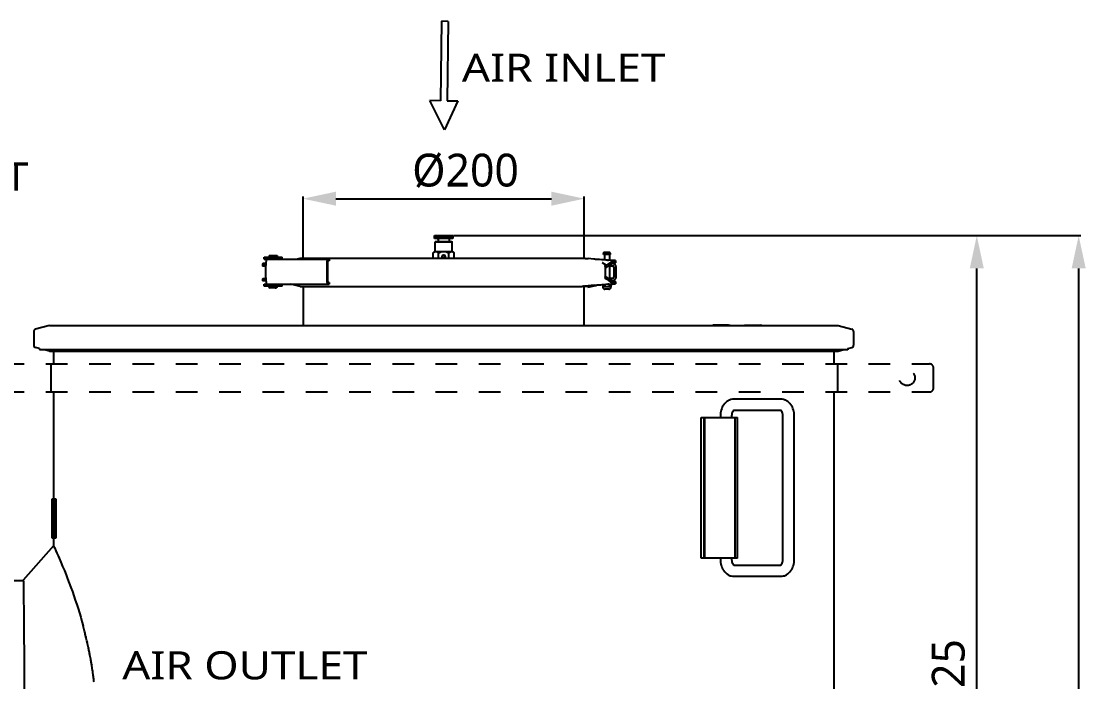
# Model space of a CAD drawing. Header units: millimetres. Extents: x 0 to 2800, y 0 to 1980.
# Drawn here: x 506 to 1263, y 454 to 923 of the extents above; entities that cross this region are included whole.
import ezdxf
from ezdxf.enums import TextEntityAlignment as Align

# ---------------------------------------------------------------- set-up
doc = ezdxf.new("R2010")
doc.units = ezdxf.units.MM
doc.header["$LTSCALE"] = 154
doc.header["$PDMODE"] = 3
doc.header["$PDSIZE"] = 8
doc.linetypes.add('DOT', pattern=[0.2, 0.1, -0.1])
doc.layers.get('0').update_dxf_attribs({"linetype": 'CONTINUOUS'})
doc.layers.get('Defpoints').update_dxf_attribs({"linetype": 'CONTINUOUS'})
doc.styles.get("Standard").update_dxf_attribs({"font": 'msyh.ttc'})
doc.dimstyles.new('DIMSTYLE_1', dxfattribs={"dimtxt": 23.333333, "dimasz": 23.333333, "dimexe": 1.5, "dimexo": 1, "dimgap": 0.875, "dimtad": 1, "dimdsep": 46, "dimtxsty": 'Standard', "dimblk": '_FILLED', "dimblk1": '_FILLED', "dimblk2": '_FILLED', "dimcen": 0.09, "dimazin": 2, "dimtp": 0.01, "dimtm": 0.01, "dimtfac": 1, "dimtofl": 0, "dimtmove": 0, "dimatfit": 3, "dimldrblk": '_FILLED', "dimfxl": 1, "dimtolj": 1, "dimarcsym": 0})
doc.dimstyles.new('DIMSTYLE_2', dxfattribs={"dimtxt": 23.333333, "dimasz": 23.333333, "dimexe": 1.5, "dimexo": 1, "dimgap": 0.875, "dimtad": 1, "dimdec": 0, "dimdsep": 46, "dimtxsty": 'Standard', "dimblk": '_FILLED', "dimblk1": '_FILLED', "dimblk2": '_FILLED', "dimcen": 0.09, "dimazin": 2, "dimtp": 0.01, "dimtm": 0.01, "dimtfac": 1, "dimtdec": 0, "dimtofl": 0, "dimtmove": 0, "dimatfit": 3, "dimldrblk": '_FILLED', "dimfxl": 1, "dimtolj": 1, "dimarcsym": 0})

# ---------------------------------------------------------------- blocks, each defined once
blk = doc.blocks.new('_FILLED')
at = {"color": 0, "linetype": 'ByBlock'}
blk.add_solid([(0, 0), (-1, 0.214), (-1, -0.214)], dxfattribs=at)
blk = doc.blocks.new('*D57')
at = {"color": 0, "linetype": 'ByBlock', "lineweight": -2}
for p, q in [((815.92, 770.86), (1259.79, 770.86)), ((1258.29, 94.9), (1258.29, 747.53)), ((1091.64, 71.56), (1259.79, 71.56))]:
    blk.add_line(p, q, dxfattribs=at)
at = {"layer": 'Defpoints', "color": 0}
for p in [(814.92, 770.86), (1258.29, 770.86), (1090.64, 71.56)]:
    blk.add_point(p, dxfattribs=at)
at = {"color": 0, "linetype": 'ByBlock', "lineweight": -2, "xscale": 23.3333333333, "yscale": 23.3333333333, "zscale": 23.3333333333}
for p, rotation in [((1258.29, 770.86), 90), ((1258.29, 71.56), 270)]:
    blk.add_blockref('_FILLED', p, dxfattribs=dict(at, rotation=rotation))
at = {"color": 0, "insert": (1226.3, 421.28), "char_height": 23.333, "attachment_point": 2, "rotation": 90, "line_spacing_factor": 0.9}
blk.add_mtext('\\A1;700', dxfattribs=at)
blk = doc.blocks.new('*D58')
at = {"color": 0, "linetype": 'Continuous', "lineweight": -2}
for p, q in [((706.6, 754.26), (706.6, 798.63)), ((729.93, 797.13), (883.27, 797.13)), ((906.6, 754.26), (906.6, 798.63))]:
    blk.add_line(p, q, dxfattribs=at)
at = {"layer": 'Defpoints', "color": 0}
for p in [(906.6, 797.13), (706.6, 753.26), (906.6, 753.26)]:
    blk.add_point(p, dxfattribs=at)
at = {"color": 0, "linetype": 'ByBlock', "lineweight": -2, "xscale": 23.3333333333, "yscale": 23.3333333333, "zscale": 23.3333333333, "rotation": 180}
blk.add_blockref('_FILLED', (706.6, 797.13), dxfattribs=at)
at = {"color": 0, "linetype": 'ByBlock', "lineweight": -2, "xscale": 23.3333333333, "yscale": 23.3333333333, "zscale": 23.3333333333}
blk.add_blockref('_FILLED', (906.6, 797.13), dxfattribs=at)
at = {"color": 0, "insert": (822.16, 829.12), "char_height": 23.333, "attachment_point": 2, "line_spacing_factor": 0.9}
blk.add_mtext('\\A1;%%c200', dxfattribs=at)
blk = doc.blocks.new('*D62')
at = {"color": 0, "linetype": 'ByBlock', "lineweight": -2}
for p, q in [((813.55, 770.86), (1187.31, 770.86)), ((1185.81, 168.9), (1185.81, 747.53)), ((1112.27, 145.56), (1187.31, 145.56))]:
    blk.add_line(p, q, dxfattribs=at)
at = {"layer": 'Defpoints', "color": 0}
for p in [(812.55, 770.86), (1185.81, 770.86), (1111.27, 145.56)]:
    blk.add_point(p, dxfattribs=at)
at = {"color": 0, "linetype": 'ByBlock', "lineweight": -2, "xscale": 23.3333333333, "yscale": 23.3333333333, "zscale": 23.3333333333}
for p, rotation in [((1185.81, 770.86), 90), ((1185.81, 145.56), 270)]:
    blk.add_blockref('_FILLED', p, dxfattribs=dict(at, rotation=rotation))
at = {"color": 0, "insert": (1153.82, 457.87), "char_height": 23.333, "attachment_point": 2, "rotation": 90, "line_spacing_factor": 0.9}
blk.add_mtext('\\A1;625', dxfattribs=at)
blk = doc.blocks.new('ARROW_4_BL1', base_point=(936.79, 884.43))
at = {"color": 7, "linetype": 'Continuous'}
for p, q in [((935.13, 923.08), (934.46, 866.54)), ((939.81, 923.02), (935.13, 923.08)), ((939.81, 923.02), (939.13, 866.48)), ((934.46, 866.54), (926.79, 866.63)), ((937.28, 845.79), (926.79, 866.63)), ((946.79, 866.39), (937.28, 845.79)), ((939.13, 866.48), (946.79, 866.39))]:
    blk.add_line(p, q, dxfattribs=at)

msp = doc.modelspace()

# ---------------------------------------------------------------- linework, layer by layer
at = {"linetype": 'Continuous'}
for p, q in [((800.10065, 770.86181), (800.10065, 768.86181)), ((800.10101, 768.86181), (800.10065, 768.86181)), ((800.10562, 768.86181), (800.10562, 770.86181)), ((800.10562, 770.86181), (807.69441, 770.86181)), ((805.50053, 768.86181), (800.10562, 768.86181)), ((800.12132, 770.86181), (800.12132, 768.86181)), ((800.13623, 768.86181), (800.13623, 770.86181)), ((800.16756, 770.86181), (800.16756, 768.86181)), ((800.19234, 768.86181), (800.19234, 770.86181)), ((800.23918, 770.86181), (800.23918, 768.86181)), ((800.27373, 768.86181), (800.27373, 770.86181)), ((800.3359, 770.86181), (800.3359, 768.86181)), ((800.38009, 768.86181), (800.38009, 770.86181)), ((800.45735, 770.86181), (800.45735, 768.86181)), ((800.511, 768.86181), (800.511, 770.86181)), ((800.79944, 766.56181), (800.59944, 766.36181)), ((800.59944, 759.56181), (800.59944, 766.36181)), ((800.59944, 766.36181), (812.59944, 766.36181)), ((800.60303, 770.86181), (800.60303, 768.86181)), ((800.66593, 768.86181), (800.66593, 770.86181)), ((800.77238, 770.86181), (800.77238, 768.86181)), ((800.79944, 766.56181), (812.39944, 766.56181)), ((800.84429, 768.86181), (800.84429, 770.86181)), ((800.95384, 770.86181), (800.95384, 768.86181)), ((800.96472, 770.86181), (800.96472, 768.86181)), ((801.04535, 768.86181), (801.04535, 770.86181)), ((801.15091, 770.86181), (801.15091, 768.86181)), ((801.17931, 770.86181), (801.17931, 768.86181)), ((801.26833, 768.86181), (801.26833, 770.86181)), ((801.36948, 770.86181), (801.36948, 768.86181)), ((801.41528, 770.86181), (801.41528, 768.86181)), ((801.51236, 768.86181), (801.51236, 770.86181)), ((801.60869, 770.86181), (801.60869, 768.86181)), ((801.67171, 770.86181), (801.67171, 768.86181)), ((801.77646, 768.86181), (801.77646, 770.86181)), ((801.86759, 770.86181), (801.86759, 768.86181)), ((801.94759, 770.86181), (801.94759, 768.86181)), ((802.05959, 768.86181), (802.05959, 770.86181)), ((802.14517, 770.86181), (802.14517, 768.86181)), ((802.24183, 770.86181), (802.24183, 768.86181)), ((802.36064, 768.86181), (802.36064, 770.86181)), ((802.44033, 770.86181), (802.44033, 768.86181)), ((802.55327, 770.86181), (802.55327, 768.86181)), ((802.59944, 768.36181), (802.59944, 766.56181)), ((802.67842, 768.86181), (802.67842, 770.86181)), ((802.75191, 770.86181), (802.75191, 768.86181)), ((802.88067, 770.86181), (802.88067, 768.86181)), ((803.01167, 768.86181), (803.01167, 770.86181)), ((803.07866, 770.86181), (803.07866, 768.86181)), ((803.22276, 770.86181), (803.22276, 768.86181)), ((803.35909, 768.86181), (803.35909, 770.86181)), ((803.41932, 770.86181), (803.41932, 768.86181)), ((803.57816, 770.86181), (803.57816, 768.86181)), ((803.71929, 768.86181), (803.71929, 770.86181)), ((803.77252, 770.86181), (803.77252, 768.86181)), ((803.94549, 770.86181), (803.94549, 768.86181)), ((804.09086, 768.86181), (804.09086, 770.86181)), ((804.13688, 770.86181), (804.13688, 768.86181)), ((804.3233, 770.86181), (804.3233, 768.86181)), ((804.47232, 768.86181), (804.47232, 770.86181)), ((804.51096, 770.86181), (804.51096, 768.86181)), ((804.71009, 770.86181), (804.71009, 768.86181)), ((804.86219, 768.86181), (804.86219, 770.86181)), ((804.89328, 770.86181), (804.89328, 768.86181)), ((805.10433, 770.86181), (805.10433, 768.86181)), ((805.25891, 768.86181), (805.25891, 770.86181)), ((805.28233, 770.86181), (805.28233, 768.86181)), ((805.50448, 770.86181), (805.50448, 768.86181)), ((813.09327, 768.86181), (805.50448, 768.86181)), ((805.66092, 768.86181), (805.66092, 770.86181)), ((805.67658, 770.86181), (805.67658, 768.86181)), ((805.90894, 770.86181), (805.90894, 768.86181)), ((806.06663, 768.86181), (806.06663, 770.86181)), ((806.07448, 770.86181), (806.07448, 768.86181)), ((806.31614, 770.86181), (806.31614, 768.86181)), ((806.47444, 768.86181), (806.47444, 770.86181)), ((806.72444, 770.86181), (806.72444, 768.86181)), ((806.88275, 768.86181), (806.88275, 770.86181)), ((807.12441, 768.86181), (807.12441, 770.86181)), ((807.13226, 770.86181), (807.13226, 768.86181)), ((807.28995, 768.86181), (807.28995, 770.86181)), ((807.5223, 768.86181), (807.5223, 770.86181)), ((807.53797, 770.86181), (807.53797, 768.86181)), ((807.69441, 768.86181), (807.69441, 770.86181)), ((807.69836, 770.86181), (813.09327, 770.86181)), ((807.91656, 768.86181), (807.91656, 770.86181)), ((807.93998, 770.86181), (807.93998, 768.86181)), ((808.09456, 768.86181), (808.09456, 770.86181)), ((808.30561, 768.86181), (808.30561, 770.86181)), ((808.3367, 770.86181), (808.3367, 768.86181)), ((808.4888, 768.86181), (808.4888, 770.86181)), ((808.68793, 768.86181), (808.68793, 770.86181)), ((808.72657, 770.86181), (808.72657, 768.86181)), ((808.87559, 768.86181), (808.87559, 770.86181)), ((809.06201, 768.86181), (809.06201, 770.86181)), ((809.10803, 770.86181), (809.10803, 768.86181)), ((809.25339, 768.86181), (809.25339, 770.86181)), ((809.42637, 768.86181), (809.42637, 770.86181)), ((809.4796, 770.86181), (809.4796, 768.86181)), ((809.62073, 768.86181), (809.62073, 770.86181)), ((809.77957, 768.86181), (809.77957, 770.86181)), ((809.8398, 770.86181), (809.8398, 768.86181)), ((809.97613, 768.86181), (809.97613, 770.86181)), ((810.12022, 768.86181), (810.12022, 770.86181)), ((810.18722, 770.86181), (810.18722, 768.86181)), ((810.31822, 768.86181), (810.31822, 770.86181)), ((810.44698, 768.86181), (810.44698, 770.86181)), ((810.52047, 770.86181), (810.52047, 768.86181)), ((810.59944, 768.36181), (810.59944, 766.56181)), ((810.64562, 768.86181), (810.64562, 770.86181)), ((810.75856, 768.86181), (810.75856, 770.86181)), ((810.83825, 770.86181), (810.83825, 768.86181)), ((810.95706, 768.86181), (810.95706, 770.86181)), ((811.05371, 768.86181), (811.05371, 770.86181)), ((811.1393, 770.86181), (811.1393, 768.86181)), ((811.2513, 768.86181), (811.2513, 770.86181)), ((811.33129, 768.86181), (811.33129, 770.86181)), ((811.42243, 770.86181), (811.42243, 768.86181)), ((811.52718, 768.86181), (811.52718, 770.86181)), ((811.5902, 768.86181), (811.5902, 770.86181)), ((811.68653, 770.86181), (811.68653, 768.86181)), ((811.78361, 768.86181), (811.78361, 770.86181)), ((811.82941, 768.86181), (811.82941, 770.86181)), ((811.93056, 770.86181), (811.93056, 768.86181)), ((812.01958, 768.86181), (812.01958, 770.86181)), ((812.04798, 768.86181), (812.04798, 770.86181)), ((812.15354, 770.86181), (812.15354, 768.86181)), ((812.23417, 768.86181), (812.23417, 770.86181)), ((812.24505, 768.86181), (812.24505, 770.86181)), ((812.3546, 770.86181), (812.3546, 768.86181)), ((812.39944, 766.56181), (812.59944, 766.36181)), ((812.42651, 768.86181), (812.42651, 770.86181)), ((812.53296, 770.86181), (812.53296, 768.86181)), ((812.59586, 768.86181), (812.59586, 770.86181)), ((812.59944, 759.56181), (812.59944, 766.36181)), ((812.68789, 770.86181), (812.68789, 768.86181)), ((812.74154, 768.86181), (812.74154, 770.86181)), ((812.8188, 770.86181), (812.8188, 768.86181)), ((812.86298, 768.86181), (812.86298, 770.86181)), ((812.92516, 770.86181), (812.92516, 768.86181)), ((812.95971, 768.86181), (812.95971, 770.86181)), ((813.00655, 770.86181), (813.00655, 768.86181)), ((813.03133, 768.86181), (813.03133, 770.86181)), ((813.06266, 770.86181), (813.06266, 768.86181)), ((813.07757, 768.86181), (813.07757, 770.86181)), ((813.09327, 770.86181), (813.09327, 768.86181)), ((813.09788, 770.86181), (813.09824, 770.86181)), ((813.09824, 768.86181), (813.09824, 770.86181)), ((800.09389, 759.56181), (799.09444, 758.56236)), ((799.09444, 754.87444), (799.09444, 758.56236)), ((800.09389, 759.56181), (813.105, 759.56181)), ((802.84694, 754.87444), (802.84694, 758.56236)), ((810.35194, 754.87444), (810.35194, 758.56236)), ((813.105, 759.56181), (814.10444, 758.56236)), ((814.10444, 754.87444), (814.10444, 758.56236)), ((920.18799, 758.06181), (920.18799, 758.30054)), ((920.28693, 758.06181), (920.18799, 758.06181)), ((920.18799, 757.39039), (920.18799, 757.62911)), ((925.18799, 757.39039), (920.18799, 757.39039)), ((920.53956, 759.06181), (924.83642, 759.06181)), ((920.53956, 758.39039), (924.83642, 758.39039)), ((920.88799, 757.39039), (920.88799, 753.52627)), ((924.48799, 757.39039), (924.48799, 753.29662)), ((925.18799, 758.06181), (925.08905, 758.06181)), ((925.18799, 758.06181), (925.18799, 758.30054)), ((925.18799, 757.39039), (925.18799, 757.62911)), ((677.746, 750.69254), (677.746, 749.19254)), ((677.746, 750.69254), (679.79814, 750.69254)), ((677.85517, 751.2169), (677.85517, 750.69254)), ((677.85517, 751.2169), (680.17133, 751.2169)), ((679.0305, 754.2169), (679.0305, 755.4169)), ((679.0305, 755.4169), (691.66533, 755.4169)), ((679.0305, 754.2169), (725.25041, 754.2169)), ((679.79814, 750.69254), (679.79814, 750.0169)), ((680.0423, 750.0169), (679.79814, 750.0169)), ((680.01097, 740.80581), (680.01097, 749.62799)), ((680.17485, 751.26792), (680.16557, 751.1335)), ((680.36009, 754.20546), (680.36009, 753.54503)), ((682.54515, 756.60226), (682.5305, 756.5669)), ((682.5305, 756.5669), (682.5305, 755.4669)), ((682.5305, 755.4669), (682.54515, 755.43155)), ((682.5805, 756.6169), (682.54515, 756.60226)), ((682.5805, 756.6169), (683.16533, 756.6169)), ((683.17997, 756.80226), (683.16533, 756.7669)), ((683.16533, 756.7669), (683.16533, 755.6669)), ((683.16533, 755.6669), (683.17997, 755.63155)), ((683.21533, 756.8169), (683.17997, 756.80226)), ((683.17997, 755.63155), (683.21533, 755.6169)), ((683.21533, 756.8169), (688.11533, 756.8169)), ((688.11533, 755.6169), (683.21533, 755.6169)), ((683.90068, 755.60226), (683.86533, 755.6169)), ((683.91533, 755.5669), (683.90068, 755.60226)), ((683.91533, 755.5669), (683.91533, 755.4169)), ((687.41533, 755.5669), (687.42997, 755.60226)), ((687.41533, 755.5669), (687.41533, 755.4169)), ((687.42997, 755.60226), (687.46533, 755.6169)), ((687.5305, 755.4669), (687.51586, 755.43155)), ((687.5305, 755.6169), (687.5305, 755.4669)), ((688.11533, 756.8169), (688.15068, 756.80226)), ((688.15068, 755.63155), (688.11533, 755.6169)), ((688.15068, 756.80226), (688.16533, 756.7669)), ((688.16533, 755.6669), (688.15068, 755.63155)), ((688.16533, 756.7669), (688.16533, 755.6669)), ((691.66533, 754.2169), (691.66533, 755.4169)), ((701.61954, 754.2169), (704.60654, 754.87444)), ((704.60654, 754.87444), (905.17392, 754.87444)), ((723.68218, 737.4169), (723.68218, 753.0169)), ((724.20671, 737.41667), (724.20671, 753.04016)), ((724.99997, 753.04016), (724.20671, 753.04016)), ((725.25041, 753.0169), (724.20671, 753.0169)), ((724.99997, 753.04016), (724.99997, 753.0169)), ((725.25041, 754.2169), (725.25041, 753.0169)), ((913.31859, 754.10576), (909.31908, 754.53347)), ((917.44439, 753.75692), (916.94228, 753.79089)), ((918.87926, 753.66026), (917.44439, 753.75692)), ((919.92005, 753.59064), (918.87926, 753.66026)), ((921.01743, 753.51768), (919.92005, 753.59064)), ((922.16533, 753.44184), (921.01743, 753.51768)), ((921.79983, 747.61181), (926.45334, 751.34121)), ((923.16964, 753.3759), (922.16533, 753.44184)), ((926.30956, 752.55374), (922.60131, 750.03526)), ((923.16963, 753.3759), (923.79021, 753.33645)), ((923.26151, 753.36989), (923.53092, 753.35227)), ((923.53092, 753.35227), (923.85152, 753.33135)), ((924.74184, 753.28212), (923.79021, 753.33645)), ((926.47096, 751.07224), (924.6476, 749.85843)), ((925.69375, 753.2353), (924.74184, 753.28212)), ((926.60944, 751.01181), (926.38019, 751.01181)), ((928.51523, 751.51181), (927.4809, 751.51181)), ((927.49686, 753.11181), (928.51523, 753.11181)), ((927.62552, 753.16349), (927.59847, 753.16419)), ((928.82694, 753.1227), (928.82694, 751.5227)), ((680.01097, 749.19254), (677.746, 749.19254)), ((921.79983, 741.80355), (921.79983, 747.82007)), ((926.45334, 737.87493), (921.79983, 742.01181)), ((924.04586, 749.41181), (926.60944, 749.41181)), ((924.48799, 749.41181), (924.48799, 740.41181)), ((927.60944, 748.41181), (927.60944, 741.41181)), ((929.20944, 741.41181), (929.20944, 748.41181)), ((677.746, 740.19254), (677.746, 738.69254)), ((677.746, 740.19254), (679.79814, 740.19254)), ((680.20164, 738.69254), (677.746, 738.69254)), ((677.85517, 740.4169), (677.85517, 740.19254)), ((677.85517, 740.4169), (680.0423, 740.4169)), ((679.0305, 735.0169), (679.0305, 736.2169)), ((679.0305, 736.2169), (725.25041, 736.2169)), ((691.66533, 735.0169), (679.0305, 735.0169)), ((679.79814, 740.19254), (679.79814, 739.2169)), ((679.92645, 739.2169), (679.79814, 739.2169)), ((680.0423, 740.4169), (680.05905, 740.31255)), ((680.1745, 739.17112), (680.18881, 738.9383)), ((680.36009, 736.88877), (680.36009, 736.2169)), ((682.2805, 734.7669), (682.29515, 734.80226)), ((682.2805, 734.6169), (682.2805, 734.7669)), ((682.29515, 734.80226), (682.3305, 734.8169)), ((682.3305, 734.8169), (682.91533, 734.8169)), ((682.91533, 734.9669), (682.92997, 735.00226)), ((682.91533, 734.8169), (682.91533, 734.9669)), ((688.41533, 734.9669), (688.40068, 735.00226)), ((688.41533, 734.8169), (688.41533, 734.9669)), ((691.66533, 735.0169), (691.66533, 736.2169)), ((695.40733, 736.20546), (693.06754, 736.20546)), ((704.60654, 734.74918), (697.93913, 736.2169)), ((704.60654, 734.74918), (905.16832, 734.74918)), ((706.59948, 734.74918), (706.59948, 706.81311)), ((725.25038, 737.4169), (724.20671, 737.4169)), ((725.25041, 737.4169), (725.25041, 736.2169)), ((906.59944, 706.81311), (906.59944, 734.9078)), ((913.72956, 735.57342), (907.36157, 734.9447)), ((909.09224, 734.25767), (914.95224, 735.46471)), ((909.09224, 735.11557), (909.09224, 734.25767)), ((915.85968, 735.75373), (916.44248, 735.79783)), ((916.19356, 735.78221), (916.34266, 735.7925)), ((916.44236, 735.79936), (917.77741, 735.88968)), ((916.44248, 735.79783), (916.80968, 735.82363)), ((916.94237, 735.83273), (917.02475, 735.8383)), ((917.02475, 735.8383), (918.38028, 735.92983)), ((917.77741, 735.88968), (919.26107, 735.9893)), ((918.38028, 735.92983), (919.39149, 735.99767)), ((919.26107, 735.9893), (920.32365, 736.06012)), ((919.39149, 735.99767), (920.87537, 736.09673)), ((919.78799, 735.36181), (919.78799, 734.86181)), ((919.78799, 735.36181), (920.88799, 735.36181)), ((919.78799, 734.69039), (919.78799, 734.19039)), ((919.78799, 734.69039), (925.58799, 734.69039)), ((920.87537, 736.09673), (922.00836, 736.17154)), ((920.88799, 736.09756), (920.88799, 734.69039)), ((923.27484, 736.25461), (922.00836, 736.17154)), ((926.38259, 737.12454), (922.74182, 740.10418)), ((924.00476, 736.30208), (923.27485, 736.25461)), ((926.60944, 740.41181), (923.59964, 740.41181)), ((926.33434, 738.5886), (924.24323, 739.83967)), ((924.48799, 736.327), (924.48799, 734.69039)), ((924.48799, 735.36181), (925.58799, 735.36181)), ((925.58799, 735.36181), (925.58799, 734.86181)), ((925.58799, 734.69039), (925.58799, 734.19039)), ((925.96126, 738.81181), (926.60944, 738.81181)), ((926.47106, 738.55138), (926.07985, 738.81181)), ((928.50414, 736.51181), (927.47534, 736.51181)), ((927.52441, 738.11181), (928.50414, 738.11181)), ((927.59844, 736.45943), (928.48829, 736.48235)), ((928.81585, 738.10086), (928.81585, 736.50086)), ((686.7805, 733.6169), (683.2805, 733.6169)), ((687.41533, 733.8169), (683.91533, 733.8169)), ((924.08799, 732.69039), (921.28799, 732.69039)), ((526.1077, 706.81311), (516.35873, 704.35125)), ((526.1077, 706.81311), (1087.09119, 706.81311)), ((997.87724, 706.81311), (997.97372, 707.26791)), ((1009.28743, 707.26791), (997.97372, 707.26791)), ((1009.28743, 707.26791), (1009.19095, 706.81311)), ((1010.3594, 706.81311), (1009.28743, 707.26791)), ((1020.50466, 706.81311), (1020.60114, 707.26791)), ((1020.60114, 707.26791), (1031.91485, 707.26791)), ((1031.91485, 707.26791), (1031.81837, 706.81311)), ((1032.98682, 706.81311), (1031.91485, 707.26791)), ((1087.09119, 706.81311), (1096.84016, 704.35125)), ((514.99944, 702.60604), (514.99944, 692.91758)), ((1098.19944, 702.60604), (1098.19944, 692.91758)), ((519.09765, 690.48072), (516.35873, 691.17237)), ((1094.10034, 689.56181), (519.09766, 689.56181)), ((519.09945, 690.48027), (519.09945, 689.56181)), ((526.1077, 688.71051), (522.73655, 689.56181)), ((1087.09119, 688.71051), (1090.46234, 689.56181)), ((1094.09944, 690.48027), (1096.84016, 691.17237)), ((1094.09944, 690.48027), (1094.09944, 689.56181)), ((526.1077, 688.71051), (1087.09119, 688.71051)), ((1084.13089, 688.35224), (529.068, 688.35224)), ((1084.09944, 688.59661), (529.09945, 688.59661)), ((529.09945, 688.35224), (529.09945, 679.67969)), ((1084.09944, 688.35224), (1084.09944, 679.67968)), ((527.13397, 679.67969), (527.13397, 659.67969)), ((1087.06164, 659.67968), (1087.06164, 679.67968)), ((529.09945, 659.67969), (529.09945, 583.56181)), ((1046.30864, 654.56181), (1013.07462, 654.56181)), ((1013.07462, 646.56181), (1013.07662, 646.56205)), ((1013.07462, 646.56181), (1013.07684, 646.56202)), ((1046.30864, 646.56181), (1013.07462, 646.56181)), ((989.68564, 641.56181), (1015.63747, 641.56181)), ((989.68564, 541.56181), (989.68564, 641.56181)), ((991.80286, 541.56181), (991.80286, 641.56181)), ((992.13477, 641.56181), (992.13477, 541.56181)), ((1003.41777, 642.56181), (1003.41777, 641.56181)), ((1011.41777, 642.56181), (1011.41777, 641.56181)), ((1013.91777, 541.56181), (1013.91777, 641.56181)), ((1015.63747, 541.56181), (1015.63747, 641.56181)), ((1047.9655, 540.56181), (1047.9655, 642.56181)), ((1055.9655, 540.56181), (1055.9655, 642.56181)), ((528.10944, 582.56181), (528.10944, 583.56181)), ((528.10944, 583.56181), (530.72255, 583.56181)), ((529.73834, 555.56181), (529.73834, 583.56181)), ((530.72255, 583.56181), (530.72255, 555.56181)), ((528.09945, 572.53735), (528.09944, 582.56181)), ((528.09944, 582.56181), (529.63188, 582.56181)), ((529.62194, 556.56181), (529.62194, 582.56181)), ((529.63188, 582.56181), (529.63188, 556.56181)), ((528.09945, 572.53735), (528.09962, 566.88992)), ((528.11304, 573.02435), (528.11304, 572.468)), ((528.12015, 572.53735), (528.12015, 573.02435)), ((528.18622, 573.02435), (528.12015, 573.02435)), ((528.12015, 572.53735), (528.18622, 572.53735)), ((528.13015, 573.02435), (528.13015, 572.53735)), ((528.14337, 566.09927), (528.14337, 572.53735)), ((528.15257, 572.53735), (528.15257, 566.09927)), ((528.18622, 573.02435), (528.18622, 572.53735)), ((528.20568, 566.09927), (528.20568, 573.02435)), ((528.21975, 573.02435), (528.20568, 573.02435)), ((528.21568, 573.02435), (528.21568, 566.09927)), ((528.21975, 573.02435), (528.21975, 566.58628)), ((528.31317, 566.11533), (528.31317, 573.00829)), ((528.44329, 573.00829), (528.31317, 573.00829)), ((528.32317, 573.00829), (528.32317, 566.11533)), ((528.33272, 572.51594), (528.33272, 570.17725)), ((528.33272, 572.51594), (528.44329, 572.51594)), ((528.39898, 570.17725), (528.33272, 570.17725)), ((528.33272, 569.6849), (528.33272, 566.58628)), ((528.33272, 569.6849), (528.39898, 569.6849)), ((528.39898, 570.17725), (528.39898, 569.6849)), ((528.44329, 573.00829), (528.44329, 572.51594)), ((528.47407, 572.53735), (528.47407, 573.02435)), ((528.68151, 573.02435), (528.47407, 573.02435)), ((528.47407, 572.53735), (528.56905, 572.53735)), ((528.48405, 573.02435), (528.48405, 572.53735)), ((528.55907, 566.09927), (528.55907, 572.53735)), ((528.56905, 572.53735), (528.56905, 566.09927)), ((528.58753, 572.53735), (528.58753, 566.09927)), ((528.58753, 572.53735), (528.68151, 572.53735)), ((528.68151, 573.02435), (528.68151, 572.53735)), ((528.09944, 566.48808), (528.09948, 566.61949)), ((528.09944, 556.56181), (528.09944, 566.07818)), ((528.10995, 566.56956), (528.10946, 566.51133)), ((528.11064, 566.66598), (528.10995, 566.56956)), ((528.14337, 566.09927), (528.15257, 566.09927)), ((528.20568, 566.09927), (528.28379, 566.09927)), ((528.28379, 566.58628), (528.21975, 566.58628)), ((528.28379, 566.58628), (528.28379, 566.09927)), ((528.31317, 566.11533), (528.44329, 566.11533)), ((528.44329, 566.58628), (528.33272, 566.58628)), ((528.44329, 566.58628), (528.44329, 566.11533)), ((528.55907, 566.09927), (528.58753, 566.09927)), ((528.09944, 556.56181), (529.63188, 556.56181)), ((528.10944, 555.56181), (528.10944, 556.56181)), ((530.72255, 555.56181), (528.10944, 555.56181)), ((529.09945, 555.56181), (529.09945, 550.31651)), ((529.09944, 550.31651), (507.59802, 525.88307)), ((529.09944, 550.31651), (529.57083, 549.29002)), ((529.57083, 549.29002), (529.93515, 548.49159)), ((529.71913, 548.96564), (529.93523, 548.49192)), ((1015.63747, 541.56181), (989.68564, 541.56181)), ((1003.41777, 541.56181), (1003.41777, 540.56181)), ((1011.41777, 541.56181), (1011.41777, 540.56181)), ((1013.07462, 536.56181), (1046.30864, 536.56181)), ((1013.07683, 536.5616), (1013.07462, 536.56181)), ((1013.07462, 536.56181), (1013.07661, 536.56157)), ((498.61208, 525.56181), (507.60361, 525.56181)), ((1013.07462, 528.56181), (1046.30864, 528.56181)), ((550.13363, 493.29812), (550.1549, 493.22015)), ((550.13845, 493.31523), (550.15964, 493.23692)), ((551.11895, 489.56064), (551.15016, 489.43848)), ((551.12502, 489.57752), (551.15634, 489.45558)), ((552.05619, 485.82473), (552.17072, 485.34157)), ((552.06087, 485.83519), (552.17705, 485.35548)), ((552.99789, 481.85197), (553.09353, 481.4144)), ((552.99892, 481.85346), (553.09725, 481.42081)), ((553.89749, 477.73345), (553.9596, 477.44911)), ((553.90418, 477.74395), (553.96493, 477.45729)), ((554.70961, 473.74965), (554.75368, 473.52885)), ((554.71951, 473.76329), (554.7631, 473.54174)), ((556.17274, 465.72179), (556.21743, 465.44125)), ((556.1782, 465.72751), (556.22434, 465.44837)), ((556.80812, 461.73336), (556.84256, 461.51715)), ((556.80914, 461.7344), (556.85245, 461.44484)), ((556.84256, 461.51715), (556.85259, 461.44486)), ((557.37723, 457.66551), (557.38318, 457.62271)), ((557.38638, 457.67243), (557.39213, 457.62947))]:
    msp.add_line(p, q, dxfattribs=at)
at = {"linetype": 'DOT'}
for p, q in [((462.09781, 679.67969), (1152.09781, 679.67968)), ((1155.09781, 662.67968), (1155.09781, 676.67968)), ((462.09781, 659.67969), (1152.09781, 659.67968))]:
    msp.add_line(p, q, dxfattribs=at)
msp.add_line((1084.09944, 659.67968), (1084.09944, 161.85734))
at = {"linetype": 'Continuous'}
for points in [[(680.16557, 751.1335), (680.15593, 751.00527), (680.146, 750.88341), (680.13582, 750.76807), (680.12549, 750.65962), (680.11505, 750.5582), (680.10459, 750.46391), (680.09419, 750.37695), (680.08391, 750.29717), (680.07386, 750.22471), (680.06423, 750.16025), (680.05819, 750.12222)], [(680.23563, 753.02366), (680.2345, 752.88509), (680.23214, 752.70608), (680.22881, 752.52986), (680.22459, 752.35695), (680.21953, 752.18768), (680.21369, 752.02236), (680.20713, 751.86146), (680.1999, 751.70526), (680.19207, 751.55401), (680.1837, 751.40815), (680.17485, 751.26792)], [(681.43557, 754.2169), (681.29871, 754.20907), (681.16156, 754.1852), (681.02707, 754.14524), (680.89907, 754.0903), (680.77923, 754.02152), (680.66739, 753.93883), (680.56583, 753.84371), (680.47652, 753.73822), (680.39945, 753.62234), (680.33642, 753.49854), (680.28841, 753.36922), (680.2553, 753.23388), (680.23803, 753.09443), (680.23554, 753.02368)], [(916.80959, 753.79999), (916.45551, 753.8248), (915.85959, 753.86989), (915.24776, 753.9204), (914.62002, 753.97648), (913.97695, 754.03822), (913.31859, 754.10576)], [(928.48824, 753.14127), (927.59844, 753.16419), (926.64595, 753.19599), (925.69375, 753.2353)], [(680.0582, 740.31155), (680.07444, 740.20509), (680.09133, 740.07959), (680.10859, 739.93468), (680.12581, 739.77091), (680.14275, 739.58823), (680.15906, 739.38809), (680.1745, 739.17112)], [(680.18881, 738.9383), (680.20169, 738.69153), (680.2129, 738.43202), (680.22219, 738.16087), (680.22933, 737.87984), (680.23404, 737.59051), (680.23564, 737.4099)], [(680.23554, 737.40988), (680.23804, 737.33916), (680.25534, 737.19973), (680.28846, 737.06442), (680.33649, 736.93512), (680.39953, 736.81134), (680.4766, 736.69548), (680.5659, 736.59002), (680.66747, 736.49491), (680.7793, 736.41224), (680.89912, 736.34348), (681.02712, 736.28855), (681.16159, 736.2486), (681.29873, 736.22473), (681.43557, 736.2169)], [(907.64475, 734.97049), (907.80743, 734.98835), (907.92051, 734.99988)], [(913.72956, 735.57342), (914.19824, 735.6185), (914.7131, 735.66521), (915.21744, 735.70803), (915.71092, 735.747), (916.19356, 735.78221)], [(923.27484, 736.25461), (923.79021, 736.28717), (924.74184, 736.3415)], [(924.74188, 736.34149), (925.69378, 736.38831), (926.64599, 736.42763), (927.59847, 736.45943)], [(529.09944, 550.31651), (529.30966, 549.86004), (529.57083, 549.29002)]]:
    msp.add_lwpolyline(points, dxfattribs=at)
for radius in [1.15, 1]:
    msp.add_circle((806.59944, 756.06181), radius, dxfattribs=at)
at = {"linetype": 'DOT'}
msp.add_circle((1136.23781, 669.67968), 5.5, dxfattribs=at)
at = {"linetype": 'Continuous'}
for centre, radius, start, end in [((802.09944, 768.36181), 0.5, 0, 84.78387193), ((811.09944, 768.36181), 0.5, 95.21612877, 180), ((921.18799, 758.30054), 1, 130.42345996, 180), ((921.18799, 757.62911), 1, 130.42345996, 180), ((924.18799, 758.30054), 1, 0, 49.57654004), ((924.18799, 757.62911), 1, 0, 49.57654004), ((684.56132, 749.38069), 4.56359, 171.98624702, 172.58038742), ((685.06829, 749.3087), 5.07564, 170.77769848, 171.97934395), ((924.51171, 754.01832), 3.53808, 303.62528047, 306.90674668), ((924.65962, 758.60371), 7.44049, 284.98176437, 287.20690349), ((926.60944, 748.41181), 2.6, 0, 90), ((924.77665, 758.20205), 7.02219, 287.26424089, 287.96422269), ((925.09156, 757.23856), 6.00855, 287.94143597, 289.47806057), ((925.58622, 755.84558), 4.53035, 289.45442976, 291.30084427), ((927.48822, 763.20353), 11.69173, 269.15777507, 269.96414329), ((927.50219, 763.41706), 10.30525, 269.23990929, 269.97036714), ((917.27073, 747.81374), 4.52958, 2.22603429, 19.38131419), ((917.61879, 747.8323), 4.18106, 359.83241111, 2.15721908), ((926.60944, 748.41181), 1, 0, 90), ((683.2805, 734.6169), 1, 180, 270), ((683.91533, 734.8169), 1, 180, 270), ((687.41533, 734.8169), 1, 270, 0), ((695.40691, 737.04092), 0.83545, 270.02891049, 278.88816955), ((906.79391, 748.75324), 13.8202, 271.66739656, 272.35406433), ((906.97063, 747.92296), 12.9908, 271.02399605, 271.95097094), ((906.89573, 750.13331), 15.20241, 271.94947349, 272.7671371), ((906.77173, 752.70692), 17.77901, 272.76586189, 273.4861249), ((906.58052, 755.84854), 20.92644, 273.48565687, 274.11391136), ((906.29749, 759.78948), 24.87753, 274.11294007, 274.65522366), ((905.32994, 771.23484), 36.36368, 274.71109672, 275.93811579), ((915.09651, 734.39406), 1.31489, 97.07310486, 97.44811928), ((914.02421, 739.97012), 4.6, 281.63900481, 293.72119363), ((921.28799, 734.86181), 1.5, 180, 186.5256067), ((939.37828, 741.87254), 17.57858, 180.22486547, 180.90836217), ((924.08799, 734.86181), 1.5, 353.47439318, 0), ((924.38966, 735.33246), 3.79265, 54.89556963, 59.15305318), ((924.18638, 734.43707), 3.47072, 47.92029637, 50.74414127), ((924.48978, 735.57342), 3.57683, 53.83042271, 56.36383171), ((924.64507, 730.41719), 7.62079, 73.38799911, 75.15571137), ((924.57768, 735.69519), 3.42665, 53.44260857, 53.81514412), ((926.60944, 741.41181), 2.6, 270, 0), ((926.60944, 741.41181), 1, 270, 0), ((924.60329, 735.72973), 3.38365, 53.06670692, 53.44261202), ((927.53671, 725.54784), 12.56397, 90.05611152, 91.06150966), ((686.7805, 734.6169), 1, 270, 306.80313589), ((921.28799, 734.19039), 1.5, 180, 270), ((924.08799, 734.19039), 1.5, 270, 0), ((516.79944, 702.60604), 1.8, 104.1723377, 180), ((1096.39944, 702.60604), 1.8, 0, 75.8276623), ((516.79944, 692.91758), 1.8, 180, 255.8276623), ((1096.39944, 692.91758), 1.8, 284.1723377, 0), ((528.13424, 688.59661), 0.9652, 345.33392097, 2.80012094), ((1085.06464, 688.59661), 0.9652, 173.20483031, 194.6660621), ((591.99687, 566.43059), 63.89745, 179.94844702, 180.20054314), ((544.14482, 566.26696), 16.04512, 180.21431341, 180.40093703), ((260.81511, 414.94857), 299.74877, 14.41666879, 15.14008501), ((266.30089, 416.36081), 294.08413, 13.84974591, 14.3917571), ((269.08236, 417.04992), 291.21856, 13.66225695, 13.84910557), ((272.53012, 417.87868), 287.67259, 12.8492998, 13.56575178), ((277.92638, 419.10403), 282.13895, 11.99583392, 12.76029218), ((281.3125, 419.82847), 278.67621, 11.80318179, 11.9345907), ((283.94454, 420.37434), 275.98816, 11.15398738, 11.80402411), ((288.90075, 421.34842), 270.93713, 10.24430114, 11.10688953), ((291.7136, 421.85979), 268.07818, 9.62089434, 10.24366786), ((293.31842, 422.13373), 266.45015, 9.41646789, 9.62049075), ((295.80327, 422.53947), 263.93239, 8.54022208, 9.35640996), ((300.12526, 423.18501), 259.56245, 7.63532773, 8.4763552), ((303.16005, 423.59633), 256.49992, 7.33000962, 7.62465166), ((304.22407, 423.73335), 255.42711, 6.7099368, 7.32997744)]:
    msp.add_arc(centre, radius, start, end, dxfattribs=at)
at = {"linetype": 'DOT'}
for centre, start, end in [((1152.09781, 676.67968), 359.99999915, 89.99999896), ((1152.09781, 662.67968), 269.99999896, 359.99999915)]:
    msp.add_arc(centre, 3, start, end, dxfattribs=at)
at = {"linetype": 'Continuous'}
for points, knots in [([(799.09444, 758.56236), (799.22651, 758.69443), (799.55397, 758.99683), (800.11519, 759.38828), (800.59741, 759.54173), (800.83064, 759.56181)], [0, 0, 0, 0, 0.274913686, 0.655421768, 1, 1, 1, 1]), ([(801.11075, 759.56181), (801.26456, 759.54856), (801.6631, 759.45481), (802.25912, 759.10916), (802.65188, 758.75743), (802.84694, 758.56236)], [0, 0, 0, 0, 0.227100725, 0.594211848, 1, 1, 1, 1]), ([(802.84694, 758.56236), (803.38896, 758.83337), (804.50927, 759.30792), (805.71469, 759.53578), (806.31934, 759.56181)], [0, 0, 0, 0, 0.500324007, 1, 1, 1, 1]), ([(806.87955, 759.56181), (807.4842, 759.53578), (808.68962, 759.30794), (809.80993, 758.83337), (810.35194, 758.56236)], [0, 0, 0, 0, 0.499675961, 1, 1, 1, 1]), ([(810.35194, 758.56236), (810.48401, 758.69443), (810.81147, 758.99683), (811.37269, 759.38828), (811.85491, 759.54173), (812.08814, 759.56181)], [0, 0, 0, 0, 0.274913686, 0.655421768, 1, 1, 1, 1]), ([(812.36825, 759.56181), (812.52206, 759.54856), (812.9206, 759.45481), (813.51662, 759.10916), (813.90938, 758.75743), (814.10444, 758.56236)], [0, 0, 0, 0, 0.227100725, 0.594211848, 1, 1, 1, 1]), ([(724.20694, 754.2169), (724.04234, 754.2169), (723.82855, 753.89067), (723.71321, 753.47353), (723.68218, 753.17356), (723.68218, 753.0169)], [0, 0, 0, 0, 0.359494266, 0.657847131, 1, 1, 1, 1]), ([(905.17392, 754.87444), (905.27187, 754.87444), (905.8118, 754.85187), (906.34823, 754.78174), (906.78605, 754.72037)], [0, 0, 0, 0, 0.181379509, 1, 1, 1, 1]), ([(907.20266, 754.68938), (907.36323, 754.68654), (908.07042, 754.65982), (908.77524, 754.59164), (909.31908, 754.53347)], [0, 0, 0, 0, 0.226976548, 1, 1, 1, 1]), ([(919.29312, 751.74918), (919.77675, 751.50292), (920.71231, 750.84336), (921.35031, 749.86577), (921.54362, 749.3169)], [0, 0, 0, 0, 0.482570804, 1, 1, 1, 1]), ([(919.29314, 751.74921), (919.58118, 751.6026), (920.14687, 751.29942), (920.99742, 750.78095), (921.69295, 750.31332), (922.36813, 749.87891), (922.60125, 750.03524)], [0, 0, 0, 0, 0.258403231, 0.517414272, 0.775587791, 1, 1, 1, 1]), ([(926.50332, 752.6946), (926.64978, 752.81079), (926.91548, 752.98995), (927.22962, 753.11445), (927.36548, 753.11272)], [0, 0, 0, 0, 0.579117117, 1, 1, 1, 1]), ([(927.25921, 751.50981), (927.21298, 751.50415), (926.9842, 751.44138), (926.78704, 751.30245), (926.63638, 751.18915)], [0, 0, 0, 0, 0.198099866, 1, 1, 1, 1]), ([(927.31636, 751.51307), (927.30699, 751.5132), (927.28788, 751.51275), (927.26885, 751.511), (927.25921, 751.50981)], [0, 0, 0, 0, 0.491083874, 1, 1, 1, 1]), ([(928.82694, 753.12272), (928.82693, 753.11601), (928.78565, 753.12199), (928.74119, 753.11098), (928.63551, 753.11398), (928.56046, 753.11181), (928.51523, 753.11181)], [0, 0, 0, 0, 0.064439813, 0.252995545, 0.565517562, 1, 1, 1, 1]), ([(928.51523, 751.51181), (928.56046, 751.51181), (928.63551, 751.51398), (928.74119, 751.51098), (928.78565, 751.522), (928.82693, 751.51602), (928.82694, 751.52273)], [0, 0, 0, 0, 0.434482246, 0.747004334, 0.935560167, 1, 1, 1, 1]), ([(680.18202, 739.05042), (680.16328, 739.07574), (680.09748, 739.15382), (679.99835, 739.2158), (679.92645, 739.2169)], [0, 0, 0, 0, 0.304614398, 1, 1, 1, 1]), ([(723.68218, 737.4169), (723.68218, 737.26024), (723.71336, 736.96028), (723.82852, 736.54309), (724.04236, 736.2169), (724.20694, 736.2169)], [0, 0, 0, 0, 0.342151843, 0.640558793, 1, 1, 1, 1]), ([(906.81339, 734.9078), (906.64016, 734.88335), (906.09412, 734.81211), (905.54443, 734.74918), (905.16832, 734.74918)], [0, 0, 0, 0, 0.317472958, 1, 1, 1, 1]), ([(921.87683, 739.81277), (921.84168, 740.00396), (921.71999, 740.67857), (921.53656, 741.34303), (921.36541, 741.80355)], [0, 0, 0, 0, 0.283497935, 1, 1, 1, 1]), ([(922.74181, 740.10418), (922.68367, 740.15159), (922.52345, 740.21256), (922.29222, 740.1139), (922.08362, 739.97485), (921.9462, 739.8674), (921.87683, 739.81277)], [0, 0, 0, 0, 0.228779598, 0.470061322, 0.730720191, 1, 1, 1, 1]), ([(927.40021, 736.51149), (927.25936, 736.51035), (926.93073, 736.66849), (926.66244, 736.87637), (926.51228, 737.01324)], [0, 0, 0, 0, 0.409413949, 1, 1, 1, 1]), ([(926.5707, 738.43529), (926.63838, 738.38763), (926.86028, 738.24216), (927.11774, 738.10641), (927.30395, 738.10966)], [0, 0, 0, 0, 0.307687961, 1, 1, 1, 1]), ([(926.82376, 737.7199), (926.88782, 737.70074), (927.10251, 737.63321), (927.31491, 737.55556), (927.4571, 737.48598)], [0, 0, 0, 0, 0.296958668, 1, 1, 1, 1]), ([(927.40021, 736.51149), (927.4132, 736.5116), (927.43746, 736.51179), (927.46172, 736.5118), (927.47298, 736.51165)], [0, 0, 0, 0, 0.535657988, 1, 1, 1, 1]), ([(928.81585, 738.10083), (928.81584, 738.10754), (928.77457, 738.10162), (928.73009, 738.11261), (928.62442, 738.10965), (928.54937, 738.11181), (928.50414, 738.11181)], [0, 0, 0, 0, 0.064458385, 0.253013283, 0.565528314, 1, 1, 1, 1]), ([(928.50414, 736.51181), (928.52579, 736.51181), (928.59743, 736.51156), (928.66908, 736.51059), (928.71905, 736.50917)], [0, 0, 0, 0, 0.302172283, 1, 1, 1, 1]), ([(928.71905, 736.50917), (928.73065, 736.50884), (928.76156, 736.50732), (928.79312, 736.50766), (928.81196, 736.50283)], [0, 0, 0, 0, 0.373615962, 1, 1, 1, 1]), ([(928.81196, 736.50283), (928.81295, 736.50258), (928.81424, 736.50226), (928.81584, 736.50129), (928.81585, 736.50082)], [0, 0, 0, 0, 0.687380058, 1, 1, 1, 1]), ([(531.25316, 688.35224), (531.26346, 688.39191), (531.27889, 688.47298), (531.28397, 688.55533), (531.28395, 688.59661)], [0, 0, 0, 0, 0.49824321, 1, 1, 1, 1]), ([(1013.07462, 654.56181), (1012.36623, 654.56181), (1010.93862, 654.36907), (1008.27071, 653.26028), (1006.64263, 651.70751), (1005.80864, 650.52807)], [0, 0, 0, 0, 0.247289759, 0.495743042, 1, 1, 1, 1]), ([(1053.57463, 650.52807), (1052.74064, 651.7075), (1051.11257, 653.26026), (1048.44467, 654.36907), (1047.01706, 654.56181), (1046.30864, 654.56181)], [0, 0, 0, 0, 0.504253996, 0.752705427, 1, 1, 1, 1]), ([(1005.80864, 650.52807), (1005.01362, 649.40373), (1003.80648, 646.80879), (1003.41777, 643.98953), (1003.41777, 642.56181)], [0, 0, 0, 0, 0.490961116, 1, 1, 1, 1]), ([(1012.34061, 645.90926), (1012.03961, 645.48358), (1011.57047, 644.3851), (1011.41777, 643.2105), (1011.41777, 642.56181)], [0, 0, 0, 0, 0.44558606, 1, 1, 1, 1]), ([(1013.07546, 646.56204), (1013.00975, 646.5571), (1012.71663, 646.36685), (1012.49377, 646.12586), (1012.34061, 645.90926)], [0, 0, 0, 0, 0.198974189, 1, 1, 1, 1]), ([(1047.04266, 645.90926), (1046.88949, 646.12588), (1046.66662, 646.36678), (1046.37351, 646.55715), (1046.30781, 646.56204)], [0, 0, 0, 0, 0.801085377, 1, 1, 1, 1]), ([(1047.9655, 642.56181), (1047.9655, 643.2105), (1047.81279, 644.3851), (1047.34366, 645.48358), (1047.04266, 645.90926)], [0, 0, 0, 0, 0.554414327, 1, 1, 1, 1]), ([(1055.9655, 642.56181), (1055.9655, 643.98954), (1055.57678, 646.8088), (1054.36965, 649.40374), (1053.57463, 650.52807)], [0, 0, 0, 0, 0.509042399, 1, 1, 1, 1]), ([(528.11304, 572.468), (528.11304, 571.49393), (528.11102, 569.55994), (528.11702, 567.6259), (528.11064, 566.66598)], [0, 0, 0, 0, 0.503652524, 1, 1, 1, 1]), ([(528.10598, 566.21421), (528.10544, 566.18108), (528.1009, 566.13648), (528.1059, 566.08971), (528.10202, 566.07807)], [0, 0, 0, 0, 0.729798471, 1, 1, 1, 1]), ([(528.10946, 566.51133), (528.10919, 566.48061), (528.10825, 566.38156), (528.1071, 566.28252), (528.10598, 566.21421)], [0, 0, 0, 0, 0.310187824, 1, 1, 1, 1]), ([(529.93523, 548.49192), (531.00165, 546.15065), (538.96168, 528.25082), (545.68903, 509.74376), (550.13845, 493.31523)], [0, 0, 0, 0, 0.131306387, 1, 1, 1, 1]), ([(1003.41777, 540.56181), (1003.41777, 539.13408), (1003.80648, 536.31482), (1005.01362, 533.71988), (1005.80864, 532.59555)], [0, 0, 0, 0, 0.509042399, 1, 1, 1, 1]), ([(1011.41777, 540.56181), (1011.41777, 539.91312), (1011.57047, 538.73852), (1012.03961, 537.64004), (1012.34061, 537.21436)], [0, 0, 0, 0, 0.554414327, 1, 1, 1, 1]), ([(1047.04266, 537.21436), (1047.34366, 537.64004), (1047.8128, 538.73852), (1047.9655, 539.91312), (1047.9655, 540.56181)], [0, 0, 0, 0, 0.44558606, 1, 1, 1, 1]), ([(1053.57463, 532.59555), (1054.36965, 533.71989), (1055.57679, 536.31483), (1055.9655, 539.13409), (1055.9655, 540.56181)], [0, 0, 0, 0, 0.490961116, 1, 1, 1, 1]), ([(1005.80864, 532.59555), (1006.64263, 531.41612), (1008.2707, 529.86336), (1010.9386, 528.75455), (1012.36621, 528.56181), (1013.07462, 528.56181)], [0, 0, 0, 0, 0.504253996, 0.752705427, 1, 1, 1, 1]), ([(1012.34061, 537.21436), (1012.49378, 536.99774), (1012.71665, 536.75684), (1013.00976, 536.56647), (1013.07546, 536.56158)], [0, 0, 0, 0, 0.801085377, 1, 1, 1, 1]), ([(1046.30781, 536.56158), (1046.37352, 536.56652), (1046.66664, 536.75677), (1046.8895, 536.99776), (1047.04266, 537.21436)], [0, 0, 0, 0, 0.198974189, 1, 1, 1, 1]), ([(1046.30864, 528.56181), (1047.01704, 528.56181), (1048.44465, 528.75455), (1051.11255, 529.86334), (1052.74064, 531.41611), (1053.57463, 532.59555)], [0, 0, 0, 0, 0.247289759, 0.495743042, 1, 1, 1, 1]), ([(507.59796, 525.883), (507.59166, 525.87527), (507.60813, 525.82992), (507.5945, 525.74545), (507.60573, 525.59295), (507.60603, 525.27598), (507.61929, 524.72726), (507.63147, 523.89307), (507.64988, 522.8218), (507.67074, 521.51657), (507.69514, 519.97922), (507.73286, 517.47427), (507.78429, 513.7899), (507.84754, 508.72879), (507.91254, 502.84913), (507.97451, 496.2059), (508.03222, 488.86279), (508.10438, 477.88507), (508.17224, 463.00104), (508.22171, 444.16316), (508.23808, 424.56179), (508.22195, 404.9604), (508.17302, 386.12245), (508.10482, 371.23834), (508.03305, 360.26059), (507.97492, 352.91742), (507.91299, 346.27406), (507.84886, 340.39431), (507.78475, 335.33317), (507.7334, 331.64875), (507.69584, 329.14371), (507.67191, 327.60601), (507.65049, 326.30142), (507.63314, 325.22864), (507.61698, 324.39914), (507.61126, 323.84135), (507.60062, 323.53684), (507.60629, 323.364), (507.58998, 323.31557), (507.60444, 323.23304), (507.59797, 323.24061)], [0, 0, 0, 0, 0.000147715, 0.000590646, 0.001328637, 0.002361534, 0.005310674, 0.009433089, 0.014722205, 0.021168064, 0.028759517, 0.037483362, 0.058255737, 0.083307812, 0.112413728, 0.145303082, 0.181658117, 0.221124121, 0.307820032, 0.402002605, 0.499999982, 0.597997497, 0.692180546, 0.778876797, 0.818343223, 0.854698005, 0.887587964, 0.91669548, 0.941746452, 0.96251918, 0.971243818, 0.978836594, 0.985282445, 0.990569928, 0.994690955, 0.997639489, 0.998672221, 0.999410036, 0.999852705, 1, 1, 1, 1])]:
    msp.add_open_spline(points, degree=3, knots=knots, dxfattribs=at)
for points in [[(680.03594, 749.97001), (680.0212, 749.85665), (680.0106, 749.7423), (680.01097, 749.62799)], [(907.20267, 754.68938), (907.06343, 754.69184), (906.92396, 754.70104), (906.78605, 754.72037)], [(926.50346, 752.69518), (926.44041, 752.64594), (926.37585, 752.59854), (926.30957, 752.55374)], [(926.45334, 751.34121), (926.48922, 751.36996), (926.53621, 751.41427), (926.57913, 751.39779)], [(927.45705, 751.72343), (927.38379, 751.68674), (927.30825, 751.65455), (927.23194, 751.62472)], [(680.01097, 740.80581), (680.01055, 740.67576), (680.02419, 740.54569), (680.0423, 740.4169)], [(906.81339, 734.9078), (906.9401, 734.92568), (907.06812, 734.93518), (907.19604, 734.93889)], [(907.64462, 734.97135), (907.55052, 734.96012), (907.45613, 734.95092), (907.36157, 734.9447)], [(921.87683, 739.81277), (921.84873, 740.40633), (921.81125, 740.99971), (921.8019, 741.59386)], [(926.59746, 737.78363), (926.5425, 737.79824), (926.49584, 737.83715), (926.45334, 737.87493)]]:
    msp.add_open_spline(points, degree=3, dxfattribs=at)

# ---------------------------------------------------------------- block references
msp.add_blockref('ARROW_4_BL1', (806.73285, 884.65139), dxfattribs=at)

# ---------------------------------------------------------------- texts
for s, width, p, p2 in [('AIR INLET', 1.168546, (819.50867, 880.26603), (964.4114, 880.26603)), ('AIR OUTLET', 1.154075, (336.74384, 802.90077), (511.21855, 802.90077)), ('AIR OUTLET', 1.154075, (577.9557, 455.23147), (752.43041, 455.23147))]:
    msp.add_text(s, height=20, dxfattribs=dict(at, width=width)).set_placement(p, p2, align=Align.FIT)

# ---------------------------------------------------------------- dimensions: what is measured, and where the dimension line sits
dim = msp.add_linear_dim(base=(906.59944, 797.13419), p1=(706.59948, 753.26328), p2=(906.59944, 753.26328), text='%%c<>', dimstyle='DIMSTYLE_1', dxfattribs=at)
dim.commit()
dim.dimension.update_dxf_attribs({"geometry": '*D58', "text_midpoint": (822.15502, 797.13419), "dimtype": 160})
at = {"linetype": 'ByBlock'}
dim = msp.add_linear_dim(base=(1185.80685, 770.86181), p1=(1111.26611, 145.56181), p2=(812.54942, 770.86181), angle=90, dimstyle='DIMSTYLE_2', dxfattribs=at)
dim.commit()
dim.dimension.update_dxf_attribs({"geometry": '*D62', "text_midpoint": (1185.80685, 457.87293), "dimtype": 160})
dim = msp.add_linear_dim(base=(1258.28929, 770.86181), p1=(1090.64322, 71.56181), p2=(814.92006, 770.86181), angle=90, text='700', dimstyle='DIMSTYLE_2', dxfattribs=at)
dim.commit()
dim.dimension.update_dxf_attribs({"geometry": '*D57', "text_midpoint": (1258.28929, 421.28149), "dimtype": 160})

doc.saveas('drawing.dxf')
